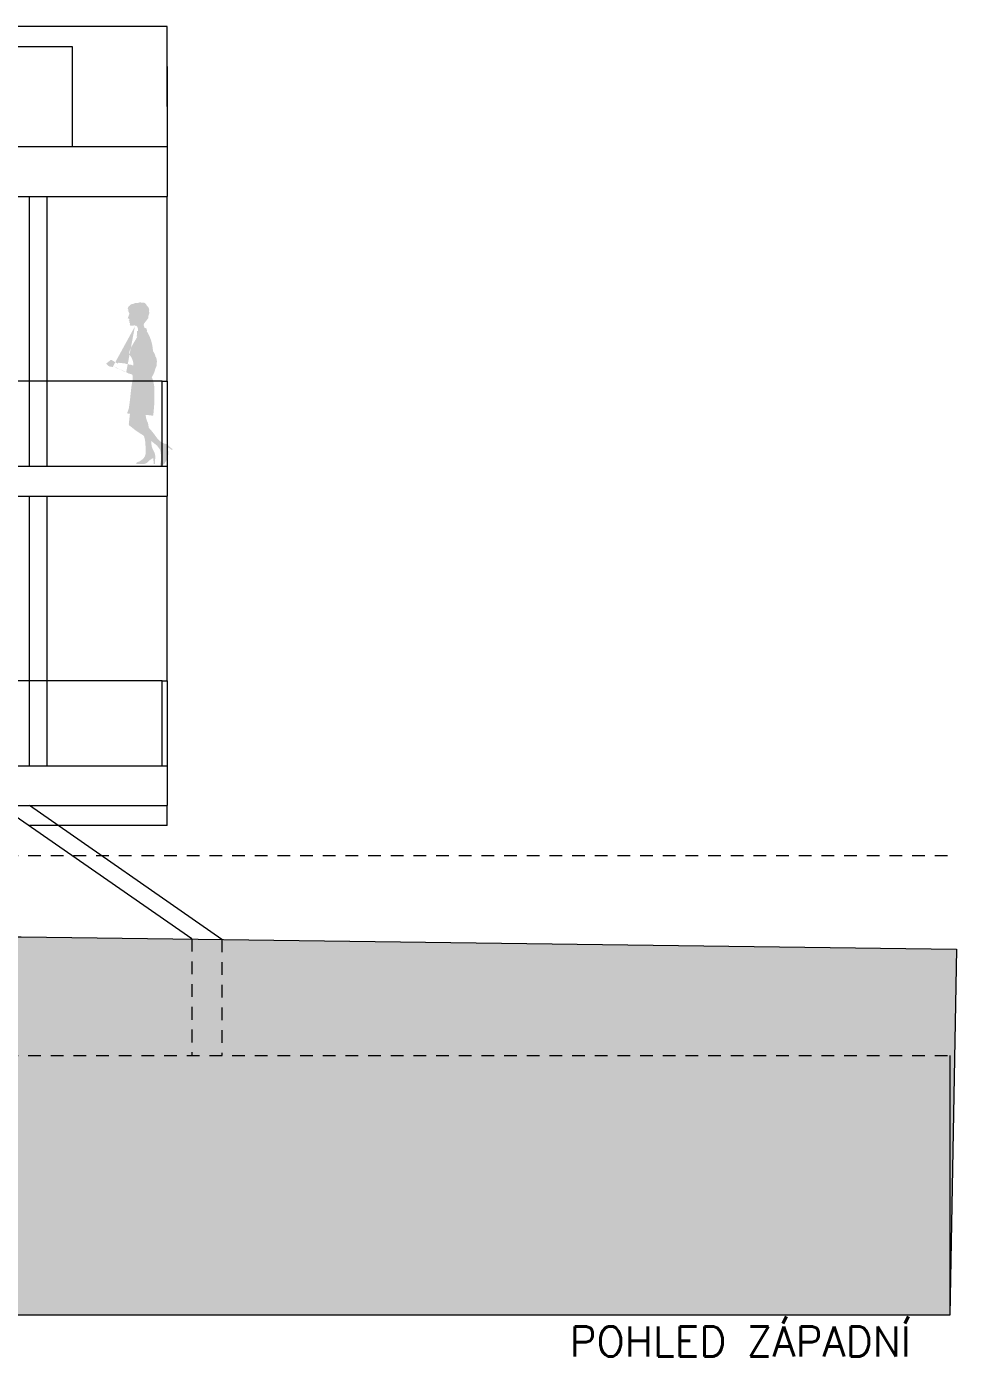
# Model space of a CAD drawing. Header units: metres. Extents: x -45 to 1930, y -347 to 488.
# Drawn here: x 205.97 to 215.28, y -146.66 to -133.35 of the extents above; entities that cross this region are included whole.
import ezdxf

# ---------------------------------------------------------------- set-up
doc = ezdxf.new("R2010")
doc.units = ezdxf.units.M
doc.linetypes.add('ČÁRKOVANÁ', pattern=[19.049999999999997, 12.7, -6.35])
for name, color, linetype in [('2 lidi', 4, 'Continuous'), ('SRAFY', 3, 'Continuous'), ('ZARIZOVAKY', 251, 'Continuous'), ('ZDIVO', 1, 'Continuous')]:
    doc.layers.add(name, color=color, linetype=linetype)
doc.layers.add('FLOATINGWINDOWS', color=2, linetype='Continuous', plot=False)
doc.layers.add('Standard', color=7, linetype='Continuous', lineweight=25)
doc.styles.add('ROMANS', font='romans.shx', dxfattribs={"width": 0.7})

# ---------------------------------------------------------------- blocks, each defined once
blk = doc.blocks.new('pani')
at = {"layer": '2 lidi'}
h = blk.add_hatch(color=254, dxfattribs=at)
h.dxf.hatch_style = 1
edge = h.paths.add_edge_path()
edge.add_arc((127.7125445816153, 160.006486360353), 0.01028382336285581, 420.15738032454817, 488.8546129559471, ccw=False)
edge.add_line((127.7176620107387, 160.0154065028369), (127.7783582332915, 159.9805854652282))
edge.add_line((127.7783582332914, 159.9805854652427), (127.7809165913757, 159.9788222169402))
edge.add_line((127.7809165913903, 159.9788222169403), (127.7854209083862, 159.9906496996842))
edge.add_line((127.7854209083862, 159.9906496996842), (127.7979952238018, 159.9868658494711))
edge.add_line((127.7979952237873, 159.9868658494709), (127.7966245649777, 159.9829710239397))
edge.add_arc((127.8113428024709, 159.9589328465416), 0.02818617547550026, 417.0679477813011, 481.47854875566, ccw=False)
edge.add_arc((127.8363472909044, 159.9319305097278), 0.05157620989337796, 418.01845477445363, 460.8190267398489, ccw=False)
edge.add_arc((127.871144863932, 159.935382854572), 0.04098401266637072, 416.40835059919965, 460.5166247991097, ccw=False)
edge.add_arc((127.9003467302377, 159.921918736599), 0.04804920557306866, 414.82660982852707, 457.80675219803874, ccw=False)
edge.add_arc((127.9334381769306, 159.9286379835297), 0.03300362912025683, 446.1076731388703, 459.43910268659516, ccw=False)
edge.add_ellipse((127.7831855234944, 159.9657042891761), major_axis=(4.767710159800002e-05, 0.1525491429022624), ratio=1, start_angle=268.4632272824393, end_angle=308.6852796007429)
edge.add_arc((127.9532235915376, 160.0890425072795), 0.05813163758922323, 158.3411392252194, 208.8232437894766, ccw=False)
edge.add_arc((128.2829918898679, 159.9580859601261), 0.4129509547384177, 509.84542816480837, 518.3411392252195, ccw=False)
edge.add_line((127.9259242002318, 160.1655254839354), (127.9772467674251, 160.2525012987063))
edge.add_line((127.977246767425, 160.2525012987063), (127.9695921220429, 160.2480359007918))
edge.add_line((127.9695921220575, 160.248035900792), (127.9713334645223, 160.3049558509132))
edge.add_line((127.9713334645369, 160.3049558509133), (127.9824033739032, 160.3065349386819))
edge.add_ellipse((127.9104880512265, 160.3144045131663), major_axis=(2.261029787446845e-05, 0.07234461504387459), ratio=1, start_angle=263.772972551509, end_angle=295.7567999352441)
edge.add_ellipse((127.9486275211316, 160.332397355421), major_axis=(9.431580590946066e-06, 0.03017757974244791), ratio=1, start_angle=-63.56876440195146, end_angle=-8.161781600616386)
edge.add_line((127.952921128489, 160.3622679319721), (127.9347493195701, 160.3610876902709))
edge.add_line((127.9347493195701, 160.3610876902709), (127.9153356416653, 160.3601461024701))
edge.add_line((127.9153356416653, 160.3601461024701), (127.9069196591664, 160.3608973631059))
edge.add_arc((127.9071906641746, 160.3639332913511), 0.003047999999882433, 242.03189565388118, 264.8989584059329, ccw=False)
edge.add_arc((127.9117950895971, 160.372604597898), 0.01286595756202403, 154.4370695807236, 242.0318956641819, ccw=False)
edge.add_ellipse((127.8903964518783, 160.3828772629093), major_axis=(3.39749671388752e-06, 0.01087073656630446), ratio=1, start_angle=244.2782288700299, end_angle=336.0300320934197)
edge.add_arc((127.8964540052171, 160.3980589986879), 0.005499525912215009, 218.4689438560781, 252.67045776487112, ccw=False)
edge.add_arc((127.8928329588443, 160.3970012995128), 0.002460705699389315, 112.5014554965395, 253.84200358566181, ccw=False)
edge.add_arc((127.9264550873292, 160.2877434212374), 0.116764206714937, 464.8255324046633, 467.2183602702706, ccw=False)
edge.add_ellipse((127.8864968013957, 160.4033759745351), major_axis=(3.266270599556832e-06, 0.01045086139359943), ratio=1, start_angle=254.730471834477, end_angle=298.4703152205136)
edge.add_ellipse((127.899334935775, 160.3936846345123), major_axis=(4.724786550842821e-06, 0.0151175745707964), ratio=1, start_angle=13.98793659864376, end_angle=18.38585519343384)
edge.add_arc((127.8927974465022, 160.4180499401981), 0.01017373547148671, 239.76627202114992, 280.0401234973605, ccw=False)
edge.add_arc((127.8923289021347, 160.4077490267882), 0.004893361121689614, 459.3217845640042, 522.0136342203881, ccw=False)
edge.add_ellipse((127.8850298147556, 160.4213260967814), major_axis=(3.407464731492455e-06, 0.01090263054666624), ratio=1, start_angle=216.6574919619548, end_angle=305.9071536944742)
edge.add_line((127.8938625996063, 160.4277174406202), (127.8835800853583, 160.4313722405207))
edge.add_line((127.8835800853583, 160.4313722405207), (127.8815901154271, 160.4327007120059))
edge.add_line((127.8815901154271, 160.4327007120059), (127.8799317725682, 160.4336971174532))
edge.add_line((127.8799317725683, 160.4336971174532), (127.8792688296787, 160.435357136576))
edge.add_line((127.8792688296641, 160.4353571365758), (127.8805967904553, 160.4386763453981))
edge.add_line((127.8805967904553, 160.4386763453981), (127.8958476399238, 160.4790017756807))
edge.add_ellipse((127.8929967137824, 160.4800799798012), major_axis=(9.526097348609021e-07, 0.003047999851137721), ratio=1, start_angle=249.3015727408036, end_angle=295.7861349120419)
edge.add_line((127.8957416206016, 160.4814050422783), (127.8902364484189, 160.4928091722846))
edge.add_ellipse((127.8012707534687, 160.4435278917216), major_axis=(3.178590939687923e-05, 0.1017031881624786), ratio=1, start_angle=-60.99845622198116, end_angle=-55.3296565672393)
edge.add_arc((127.9209822880197, 160.507862464376), 0.03663129635522555, 135.7257132444281, 190.2311754233157, ccw=False)
edge.add_ellipse((127.9352949870627, 160.4907022437285), major_axis=(1.840945125420034e-05, 0.05890345503399997), ratio=1, start_angle=43.51048625090534, end_angle=79.39821367104585)
edge.add_arc((127.9203550746537, 160.4991053868045), 0.04302458552665595, 511.6027414891749, 536.7327350482561, ccw=False)
edge.add_arc((127.8933479677804, 160.5288025782637), 0.01424106275010295, 159.227078187775, 220.4293366739411, ccw=False)
edge.add_line((127.8800326681541, 160.5338533864964), (127.8858349975386, 160.5502037836536))
edge.add_arc((127.9079354442382, 160.5279952232405), 0.03133129266364829, 472.9551379745943, 494.8601989201875, ccw=False)
edge.add_arc((127.9313178536703, 160.5368152896754), 0.04084976593513885, 444.49428659019543, 510.637321579843, ccw=False)
edge.add_arc((127.9649171513036, 160.5342694365348), 0.05241907521711254, 436.085596237834, 484.4860422774348, ccw=False)
edge.add_arc((128.0033833795227, 160.5413794793416), 0.05083968654026313, 432.8599268776603, 480.5756481870353, ccw=False)
edge.add_arc((128.0294055558131, 160.5496798265286), 0.04176669762452144, 371.59104919378694, 465.3258436312751, ccw=False)
edge.add_arc((128.042105257299, 160.5144281157976), 0.05196989680119713, 345.98163214273836, 417.1177074126011, ccw=False)
edge.add_arc((128.0574710586558, 160.4880779069111), 0.03766062098689137, 323.40085217692985, 381.43252356793823, ccw=False)
edge.add_arc((128.0285397621681, 160.4689419208247), 0.05925918435281793, 344.0111078675035, 356.79048428046303, ccw=False)
edge.add_arc((128.0655634108398, 160.444918188858), 0.0213782256404927, 328.47350699599156, 381.1133237976593, ccw=False)
edge.add_line((128.0837861777881, 160.4337396694219), (128.0510523455659, 160.3917328831945))
edge.add_ellipse((128.0735056506902, 160.3657333977667), major_axis=(1.07365290223593e-05, 0.03435293348819848), ratio=1, start_angle=40.83198619235218, end_angle=119.7331008917196)
edge.add_ellipse((128.0759369014176, 160.3562200870568), major_axis=(1.035443201485359e-05, 0.03313036397271098), ratio=1, start_angle=103.128597525191, end_angle=135.8095853943575)
edge.add_line((128.0528361172773, 160.3324719314291), (128.0623881329808, 160.3386129619096))
edge.add_line((128.0623881329809, 160.3386129618951), (128.0725430769628, 160.308093154467))
edge.add_line((128.0725430769628, 160.308093154467), (128.0687599614733, 160.3058862441331))
edge.add_arc((127.7165821392304, 160.0851644580096), 0.4156288312402539, 362.72738954519116, 392.076767465641, ccw=False)
edge.add_arc((128.0230277925261, 160.0220027199874), 0.1367379151637393, 372.2555414471916, 397.34078713459166, ccw=False)
edge.add_arc((128.0922561712336, 160.0069480302932), 0.07803577091989843, 366.01673463235653, 394.39351339598124, ccw=False)
edge.add_arc((128.0853082556427, 160.0008923427092), 0.08574375424968082, 350.4076005597608, 369.5565854519064, ccw=False)
edge.add_arc((128.0797448780431, 159.9791277865041), 0.09041790633793888, 326.33456072066906, 364.7430362013368, ccw=False)
edge.add_arc((127.9454976138095, 159.9666473885404), 0.212855870804186, 324.9985449311098, 349.8140676344604, ccw=False)
edge.add_arc((127.8268749620082, 159.7180990259224), 0.3191059606072086, 364.7558608529726, 383.34573302973877, ccw=False)
edge.add_arc((128.1038370944406, 159.7418344522894), 0.04113529345167623, 360.1485611448183, 363.7937174724356, ccw=False)
edge.add_line((128.1449722496099, 159.7419411110992), (128.1453837797029, 159.5832260930891))
edge.add_line((128.1453837797031, 159.5832260930746), (128.1398469220341, 159.5159103313543))
edge.add_line((128.1398469220341, 159.5159103313543), (128.134829923805, 159.4639634335262))
edge.add_arc((128.1285348205488, 159.4647966051702), 0.006350000000000562, 259.13489172980417, 352.46058876184054, ccw=False)
edge.add_line((128.1273378619451, 159.4585604372637), (128.0762029847299, 159.4649299974234))
edge.add_line((128.07620298473, 159.4649299974234), (128.0583345198666, 159.4661850941679))
edge.add_line((128.0583345198665, 159.4661850941824), (128.061894994264, 159.4383550933286))
edge.add_line((128.0618949942641, 159.4383550933286), (128.0685671754691, 159.4137697506342))
edge.add_line((128.0685671754692, 159.4137697506197), (128.0820952296431, 159.3828246990021))
edge.add_line((128.0820952296284, 159.3828246990165), (128.0893428152937, 159.3394229575684))
edge.add_arc((127.982602051, 159.2502488755286), 0.1390884886231232, 395.7851858075937, 399.87628238618254, ccw=False)
edge.add_arc((127.4951451579513, 158.7857361178429), 0.8113515537163977, 394.19771917250023, 402.28040332917396, ccw=False)
edge.add_ellipse((128.3112410741125, 159.3403068395917), major_axis=(5.480022221890836e-05, 0.1753405020471864), ratio=1, start_angle=124.2156261666667, end_angle=157.6726714494516)
edge.add_arc((128.2458160651454, 159.126034000767), 0.05211335945743379, 402.273187143879, 451.36023656277763, ccw=False)
edge.add_ellipse((128.4444320003529, 159.3065907644119), major_axis=(6.760346029346653e-05, 0.2163061423479677), ratio=1, start_angle=132.2910941380454, end_angle=146.726391685159)
edge.add_line((128.3257017605145, 159.1257829052634), (128.3238881857697, 159.1135207881462))
edge.add_line((128.3238881857552, 159.113520788146), (128.3084451631888, 159.1241359075377))
edge.add_line((128.3084451631887, 159.1241359075377), (128.3039736298048, 159.1282621471314))
edge.add_line((128.3039736298049, 159.1282621471314), (128.2858785519879, 159.1376939904929))
edge.add_line((128.2858785519879, 159.1376939904929), (128.2819549344195, 159.1360635112799))
edge.add_line((128.2819549344194, 159.1360635112799), (128.2805410414433, 159.129491552874))
edge.add_line((128.2805410414286, 159.1294915528884), (128.278794080307, 159.1181777955612))
edge.add_line((128.278794080307, 159.1181777955612), (128.2856662212047, 159.0980977957829))
edge.add_line((128.2856662212049, 159.0980977957684), (128.286976900491, 159.0760858404416))
edge.add_line((128.2869769004763, 159.076085840456), (128.2792262925046, 159.0470860476672))
edge.add_line((128.2792262925045, 159.0470860476672), (128.2672856124421, 159.0126623365342))
edge.add_line((128.2672856124421, 159.0126623365342), (128.2478307653736, 158.9797194659109))
edge.add_line((128.2478307653734, 158.9797194659255), (128.2183520266918, 158.9531989150192))
edge.add_line((128.2183520267066, 158.9531989150048), (128.2066477876098, 158.9492558371703))
edge.add_line((128.2066477875952, 158.9492558371701), (128.2029240108966, 158.9504704373126))
edge.add_line((128.202924010911, 158.9504704373274), (128.2041896698551, 158.9684892732368))
edge.add_line((128.2041896698551, 158.9684892732368), (128.2103115371808, 159.0014156253475))
edge.add_line((128.2103115371809, 159.001415625333), (128.2130943028058, 159.0545903333667))
edge.add_line((128.2130943028057, 159.0545903333812), (128.2075635378724, 159.0978655645165))
edge.add_line((128.2075635378871, 159.0978655645021), (128.1997529028023, 159.1222401600332))
edge.add_line((128.1997529028023, 159.1222401600332), (128.1736564524132, 159.1574295552277))
edge.add_line((128.1736564524132, 159.1574295552277), (128.13847251512, 159.1858330059042))
edge.add_line((128.13847251512, 159.1858330059042), (128.1159731708734, 159.2039857304917))
edge.add_ellipse((128.2682100498716, 159.1873434079397), major_axis=(4.786296198834154e-05, 0.1531438276103477), ratio=1, start_angle=83.77918592412509, end_angle=120.9883381173614)
edge.add_arc((128.0284242506485, 159.0434339361924), 0.1265116057038329, 357.8360208435755, 390.97043112319506, ccw=False)
edge.add_ellipse((128.7766190050349, 158.9675679743403), major_axis=(0.0001955925514645735, 0.6258240346816508), ratio=1, start_angle=83.49545622933275, end_angle=89.3577375330603)
edge.add_line((128.1508364813744, 158.9747786414744), (128.1396420539066, 158.9746321865877))
edge.add_line((128.1396420539067, 158.9746321865732), (128.1350277061706, 159.0276594353663))
edge.add_ellipse((128.1306521357947, 159.0280070510249), major_axis=(1.371832018897022e-06, 0.004389356560580007), ratio=1, start_angle=265.4756041301545, end_angle=386.9949361400867)
edge.add_ellipse((128.1988049001253, 158.8941170455751), major_axis=(4.832648715747855e-05, 0.1546269372142362), ratio=1, start_angle=26.99493614008674, end_angle=48.31789460879737)
edge.add_arc((128.0317003538676, 159.0430018301874), 0.06918236798137159, 276.77486161330796, 318.29998761463094, ccw=False)
edge.add_line((128.0398616799009, 158.9743025376491), (127.9644905558575, 158.9741470312433))
edge.add_line((127.9644905558721, 158.9741470312434), (127.96769602981, 158.9908079820544))
edge.add_ellipse((127.9447068779287, 159.1052586295324), major_axis=(3.648441442148625e-05, 0.1167366715413367), ratio=1, start_angle=191.3754970598137, end_angle=226.3235654547076)
edge.add_ellipse((127.9790508794839, 159.08626899549), major_axis=(2.482097396939064e-05, 0.07941796330145921), ratio=1, start_angle=219.0935125914507, end_angle=272.1836806674058)
edge.add_ellipse((127.3399873211286, 159.1085215244832), major_axis=(0.000224614212157791, 0.7186826463833345), ratio=1, start_angle=268.4829492313571, end_angle=275.6522754542194)
edge.add_ellipse((127.8360106376219, 159.1764834917612), major_axis=(6.850869878427165e-05, 0.2192025716875426), ratio=1, start_angle=-89.30295255477233, end_angle=-68.11093008585826)
edge.add_line((128.0394358646617, 159.2581410029335), (127.996667530766, 159.2847501993339))
edge.add_arc((128.6139196248974, 160.2306047132516), 1.129442742776673, 234.2600633318144, 236.87206709382582, ccw=False)
edge.add_line((127.9542040849187, 159.3138624836609), (127.8950979841812, 159.3604663960796))
edge.add_arc((127.9042669858275, 159.3720951179294), 0.01480870564250669, 173.7381535170441, 231.7449667642247, ccw=False)
edge.add_line((127.8895466317703, 159.3737103390494), (127.9009843522491, 159.4779482622338))
edge.add_line((127.9009843522491, 159.4779482622338), (127.879911739804, 159.4796737022951))
edge.add_arc((127.8804299479309, 159.4860025221008), 0.006350000000001204, 160.0299278343041, 265.31902449704654, ccw=False)
edge.add_line((127.8744617661774, 159.4881712329024), (127.8902968651639, 159.5317486196949))
edge.add_line((127.8902968651786, 159.5317486196805), (127.9021196187992, 159.6220875768831))
edge.add_line((127.9021196187847, 159.6220875768829), (127.9020852005659, 159.6226373656715))
edge.add_line((127.9020852005658, 159.6226373656715), (127.9154507557457, 159.7471094197007))
edge.add_line((127.9154507557457, 159.7471094197007), (127.9287509221187, 159.823381292872))
edge.add_line((127.9287509221187, 159.823381292872), (127.9263825536266, 159.8675091165634))
edge.add_arc((127.9545999935078, 159.9346114529635), 0.07279386967657109, 235.0165641503065, 247.1925880541017, ccw=False)
edge.add_arc((127.9276354881584, 159.9867486213552), 0.1127502323811959, 235.796702644434, 262.47219632415835, ccw=False)
edge.add_arc((127.8785457332291, 159.9866083463191), 0.09419989882836, 227.2097953127797, 261.27422402666645, ccw=False)
edge.add_arc((127.8257552703845, 159.9880953236745), 0.07149803490939582, 229.4789134838832, 260.98680299462166, ccw=False)
edge.add_line((127.7793010054635, 159.9337448842468), (127.7775843767935, 159.9295593409506))
edge.add_line((127.7775843767936, 159.9295593409506), (127.7643309444526, 159.9352714515504))
edge.add_line((127.7643309444527, 159.9352714515358), (127.7667678833286, 159.9416703911764))
edge.add_line((127.7667678833429, 159.9416703911911), (127.7344071048295, 159.9540576331064))
edge.add_line((127.7344071048296, 159.9540576331064), (127.7304781724453, 159.9473962147257))
edge.add_arc((127.7279270972523, 159.9489008495316), 0.002961741128500069, 261.05338379827754, 329.46771856180015, ccw=False)
edge.add_line((127.7274665046204, 159.9459751419334), (127.6933495867054, 159.9513461507566))
edge.add_line((127.6933495867055, 159.9513461507566), (127.6640421879898, 159.9760920488185))
edge.add_arc((127.6659529306052, 159.9783550055208), 0.002961741128501487, 128.8546129559471, 229.8237013657089, ccw=False)
edge.add_line((127.6640948930652, 159.9806614328427), (127.7060930623308, 160.0144947885323))
edge = h.paths.add_edge_path(flags=16)
edge.add_arc((128.1346859587969, 159.7428794037193), 0.01028382336285175, 360.1485611448183, 363.6714558781501, ccw=False)
edge.add_arc((128.1346859587969, 159.7428794037193), 0.01028382336285175, 360.1485611448183, 363.67145587815)
edge = h.paths.add_edge_path(flags=17)
edge.add_arc((128.1244029945704, 159.7425347255257), 0.0205676467257035, 360.1485611448183, 363.7108327839449, ccw=False)
edge.add_arc((128.1244029945704, 159.7425347255257), 0.0205676467257035, 360.1485611448183, 363.7108327839449)
edge = h.paths.add_edge_path(flags=16)
edge.add_arc((127.9276354881584, 159.9867486213552), 0.1127502323811998, 235.5357133074828, 235.796702644434, ccw=False)
edge.add_line((127.7344071048296, 159.9540576331064), (127.7330717515118, 159.9545687872025))
edge.add_line((127.956530631155, 160.3625023657362), (127.9529211285036, 160.3622679319723))

msp = doc.modelspace()

# ---------------------------------------------------------------- hatches: boundary and pattern name
at = {"layer": 'SRAFY', "linetype": 'Continuous', "lineweight": 0}
msp.add_hatch(color=251, dxfattribs=at).paths.add_polyline_path([(179.3209080897038, -146.2489555491644), (179.3209080897038, -143.6471851386746), (184.419933563587, -143.6471851386746), (184.419933563587, -141.6596294011509), (196.1541989228631, -141.6596294011509), (196.1541989228631, -142.4596294011509), (205.9164385300343, -142.459629401152), (215.2798392953312, -142.5825225857704), (215.2152706412405, -146.2489555491644)])

# ---------------------------------------------------------------- linework, layer by layer
at = {"layer": 'FLOATINGWINDOWS', "linetype": 'Continuous', "lineweight": 0, "flags": 128}
msp.add_lwpolyline([(179.3209080897038, -146.2489555491644), (179.3209080897038, -143.6471851386746), (184.419933563587, -143.6471851386746), (184.419933563587, -141.6596294011509), (196.1541989228631, -141.6596294011509), (196.1541989228631, -142.4596294011509), (205.9164385300343, -142.459629401152), (215.2798392953312, -142.5825225857704), (215.2152706412405, -146.2489555491644)], close=True, dxfattribs=at)
at = {"layer": 'SRAFY', "linetype": 'Continuous', "lineweight": 0}
for p, q in [((183.7762607800255, -134.5471851386746), (207.3762607800255, -134.5471851386745)), ((207.3762607800255, -134.5471851386745), (207.3762607800255, -135.0471851386746)), ((183.7762607800255, -135.0471851386746), (207.3762607800255, -135.0471851386746)), ((205.9987088569885, -137.7471851386745), (205.9987088569885, -135.0471851386746)), ((207.3262607800255, -136.8971851386745), (187.9466377395234, -136.8971851386745)), ((207.3262607800255, -137.7471851386745), (207.3262607800255, -136.8971851386745)), ((207.3262607800255, -136.8971851386745), (207.3762607800255, -136.8971851386745)), ((207.3762607800255, -136.8971851386745), (207.3762607800255, -137.7471851386745)), ((183.7762607800255, -137.7471851386746), (207.3762607800255, -137.7471851386745)), ((207.3762607800255, -137.7471851386745), (207.3762607800255, -138.0471851386746)), ((183.7762607800255, -138.0471851386745), (207.3762607800255, -138.0471851386746)), ((205.9987088569886, -140.7471851386746), (205.9987088569886, -138.0471851386746)), ((207.3262607800255, -139.8971851386746), (194.1801411955212, -139.8971851386745)), ((207.3262607800255, -140.7471851386746), (207.3262607800255, -139.8971851386746)), ((207.3262607800255, -139.8971851386746), (207.3762607800255, -139.8971851386746)), ((207.3762607800255, -139.8971851386746), (207.3762607800255, -140.7471851386746)), ((183.7762607800255, -140.7471851386746), (207.3762607800255, -140.7471851386746)), ((207.3762607800255, -140.7471851386746), (207.3762607800255, -141.1471851386746)), ((183.7762607800255, -141.1471851386746), (207.3762607800255, -141.1471851386746)), ((207.6234488146707, -142.4820336467146), (205.6987088569886, -141.1471851386746)), ((207.9234488146707, -142.4859711002435), (205.9987088569886, -141.1471851386746)), ((215.2152706412405, -143.6471851386746), (215.2152706412405, -146.2489555491644))]:
    msp.add_line(p, q, dxfattribs=at)
at = {"layer": 'SRAFY', "linetype": 'ČÁRKOVANÁ', "lineweight": 0, "ltscale": 0.01}
for p, q in [((184.419933563587, -141.6471851386746), (215.2152706412405, -141.6471851386746)), ((207.6234488146707, -142.4820336467146), (207.6234488146707, -143.6432476851456)), ((207.9234488146707, -142.4859711002436), (207.9234488146707, -143.6471851386746)), ((184.419933563587, -143.6471851386746), (215.2152706412405, -143.6471851386746))]:
    msp.add_line(p, q, dxfattribs=at)
at = {"layer": 'ZARIZOVAKY', "linetype": 'Continuous', "lineweight": 0}
for p, q in [((202.779458965181, -133.5471851386745), (206.4262607800255, -133.5471851386746)), ((206.4262607800255, -133.5471851386746), (206.4262607800255, -134.5471851386745)), ((207.3762607800255, -133.7471851386746), (207.3762607800255, -134.5471851386745)), ((206.1762607800255, -137.7471851386746), (206.1762607800255, -135.0471851386746)), ((207.3762607800255, -136.8971851386745), (207.3762607800255, -135.0471851386746)), ((206.1762607800255, -140.7471851386746), (206.1762607800255, -138.0471851386746)), ((207.3762607800255, -139.8971851386746), (207.3762607800255, -138.0471851386746)), ((207.3762607800255, -141.3471851386746), (207.3762607800255, -141.1471851386746)), ((207.3762607800255, -141.3471851386746), (205.9987088569886, -141.3471851386746))]:
    msp.add_line(p, q, dxfattribs=at)
msp.add_lwpolyline([(207.3762607800255, -134.1471851386745), (207.3762607800255, -133.3471851386745), (202.779458965181, -133.3471851386745)], dxfattribs=at)
at = {"layer": 'ZDIVO', "linetype": 'Continuous', "lineweight": 0}
msp.add_line((205.9164385300344, -142.4596294011509), (215.2798392953312, -142.5825225857704), dxfattribs=at)

# ---------------------------------------------------------------- block references
at = {"linetype": 'Continuous', "lineweight": 0}
msp.add_blockref('pani', (79.10365155633498, -296.7011571186429), dxfattribs=at)

# ---------------------------------------------------------------- texts
at = {"layer": 'Standard', "color": 7, "linetype": 'ByBlock', "lineweight": 25, "style": 'ROMANS'}
msp.add_text('POHLED ZÁPADNÍ', height=0.3, dxfattribs=at).set_placement((211.4062035345011, -146.6615070580249))

doc.saveas('drawing.dxf')
